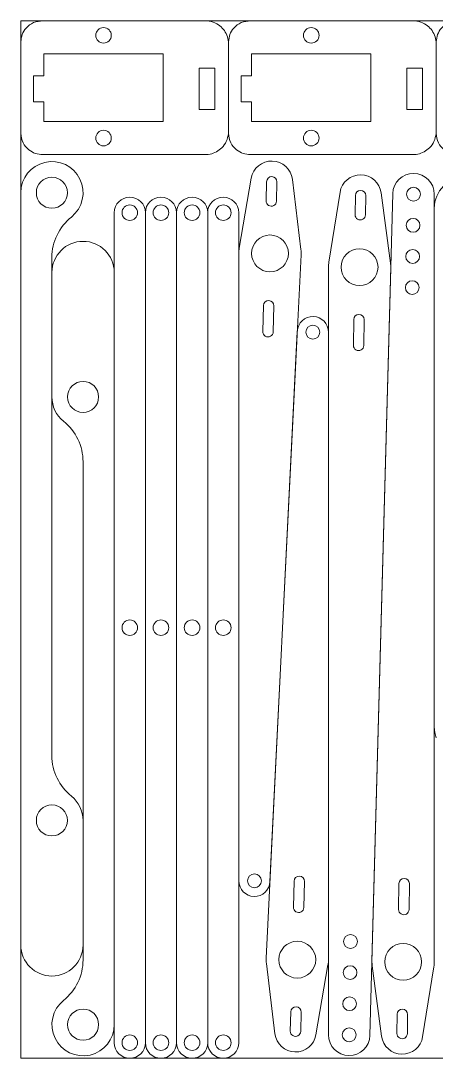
# Model space of a CAD drawing. Header units: millimetres. Extents: x 196.2 to 236.2, y 119.2 to 159.2.
# Drawn here: x 196.17 to 212.17, y 119.24 to 159.24 of the extents above; entities that cross this region are included whole.
import ezdxf

# ---------------------------------------------------------------- set-up
doc = ezdxf.new("R2010")
doc.units = ezdxf.units.MM

msp = doc.modelspace()

# ---------------------------------------------------------------- linework, layer by layer
at = {"color": 7, "linetype": 'Continuous', "lineweight": 15}
for p, q in [((197.021, 159.244), (196.171, 159.244)), ((196.171, 159.244), (196.171, 158.431)), ((203.194, 159.244), (197.021, 159.244)), ((205.021, 159.244), (203.194, 159.244)), ((211.194, 159.244), (205.021, 159.244)), ((213.021, 159.244), (211.194, 159.244)), ((196.171, 158.431), (196.171, 154.898)), ((204.171, 154.898), (204.171, 158.431)), ((212.171, 158.431), (212.171, 154.898)), ((197.059, 157.964), (197.059, 157.121)), ((201.659, 157.964), (197.059, 157.964)), ((201.659, 155.364), (201.659, 157.964)), ((205.059, 157.964), (205.059, 157.121)), ((209.659, 157.964), (205.059, 157.964)), ((209.659, 155.364), (209.659, 157.964)), ((203.646, 157.421), (203.046, 157.421)), ((203.046, 157.421), (203.046, 155.821)), ((203.646, 155.821), (203.646, 157.421)), ((211.646, 157.421), (211.046, 157.421)), ((211.046, 157.421), (211.046, 155.821)), ((211.646, 155.821), (211.646, 157.421)), ((196.659, 157.121), (196.659, 156.121)), ((197.059, 157.121), (196.659, 157.121)), ((205.059, 157.121), (204.659, 157.121)), ((204.659, 157.121), (204.659, 156.121)), ((196.659, 156.121), (197.059, 156.121)), ((197.059, 156.121), (197.059, 155.364)), ((204.659, 156.121), (205.059, 156.121)), ((205.059, 156.121), (205.059, 155.364)), ((203.046, 155.821), (203.646, 155.821)), ((211.046, 155.821), (211.646, 155.821)), ((197.059, 155.364), (201.659, 155.364)), ((205.059, 155.364), (209.659, 155.364)), ((196.171, 154.898), (196.171, 152.614)), ((197.021, 154.084), (203.194, 154.084)), ((205.021, 154.084), (211.194, 154.084)), ((205.051, 153.17), (204.589, 150.478)), ((205.64, 153.039), (205.622, 152.299)), ((206.021, 152.289), (206.04, 153.029)), ((206.963, 150.419), (206.634, 153.13)), ((196.171, 152.614), (196.171, 123.614)), ((208.47, 152.631), (208.038, 149.935)), ((209.06, 152.507), (209.05, 151.767)), ((209.45, 151.762), (209.46, 152.502)), ((210.5, 152.578), (209.7, 122.992)), ((210.412, 149.903), (210.053, 152.61)), ((212.1, 122.959), (212.1, 152.556)), ((212.1, 152.016), (212.1, 132.016)), ((199.771, 151.844), (199.771, 119.844)), ((200.971, 119.844), (200.971, 151.844)), ((202.171, 119.844), (202.171, 151.844)), ((203.371, 119.844), (203.371, 151.844)), ((204.571, 119.844), (204.571, 151.844)), ((197.371, 130.912), (197.371, 150.116)), ((204.571, 150.275), (204.571, 126.082)), ((205.771, 126.053), (206.97, 150.215)), ((208.023, 149.745), (208.023, 120.147)), ((209.623, 120.126), (210.422, 149.712)), ((197.371, 149.539), (197.371, 144.739)), ((199.771, 120.539), (199.771, 149.539)), ((205.521, 148.26), (205.497, 147.261)), ((205.896, 147.251), (205.921, 148.251)), ((208.996, 147.728), (208.982, 146.728)), ((209.382, 146.722), (209.396, 147.722)), ((206.824, 147.267), (205.624, 123.105)), ((208.023, 123.045), (208.023, 147.238)), ((198.571, 142.241), (198.571, 123.037)), ((198.571, 123.614), (198.571, 128.414)), ((206.698, 126.069), (206.673, 125.069)), ((207.073, 125.059), (207.098, 126.059)), ((210.74, 125.982), (210.727, 124.982)), ((211.127, 124.976), (211.14, 125.976)), ((196.171, 123.614), (196.171, 119.244)), ((205.632, 122.901), (205.96, 120.19)), ((207.543, 120.15), (208.005, 122.842)), ((209.71, 122.801), (210.069, 120.094)), ((211.652, 120.073), (212.084, 122.769)), ((206.573, 121.031), (206.554, 120.291)), ((206.954, 120.281), (206.973, 121.021)), ((210.672, 120.942), (210.662, 120.202)), ((211.062, 120.197), (211.072, 120.937)), ((196.171, 119.244), (213.476, 119.244))]:
    msp.add_line(p, q, dxfattribs=at)
for centre, radius in [((199.359, 158.681), 0.3), ((207.359, 158.681), 0.3), ((199.359, 154.721), 0.3), ((207.359, 154.721), 0.3), ((197.371, 152.614), 0.6), ((211.3, 152.556), 0.266), ((200.371, 151.844), 0.3), ((201.571, 151.844), 0.3), ((202.771, 151.844), 0.3), ((203.971, 151.844), 0.3), ((211.283, 151.357), 0.266), ((205.771, 150.275), 0.71), ((209.223, 149.745), 0.71), ((211.267, 150.157), 0.266), ((211.251, 148.957), 0.266), ((207.423, 147.238), 0.267), ((198.571, 144.739), 0.6), ((200.371, 135.844), 0.3), ((201.571, 135.844), 0.3), ((202.771, 135.844), 0.3), ((203.971, 135.844), 0.3), ((197.371, 128.414), 0.6), ((205.171, 126.082), 0.267), ((208.871, 123.747), 0.266), ((206.823, 123.045), 0.71), ((210.9, 122.959), 0.71), ((208.855, 122.547), 0.266), ((208.839, 121.347), 0.266), ((198.571, 120.539), 0.6), ((208.823, 120.147), 0.266), ((200.371, 119.844), 0.3), ((201.571, 119.844), 0.3), ((202.771, 119.844), 0.3), ((203.971, 119.844), 0.3)]:
    msp.add_circle(centre, radius, dxfattribs=at)
for centre, radius, start, end in [((197.371, 152.614), 1.2, 308.6822, 180), ((205.84, 153.034), 0.8, 6.9124, 170.2462), ((205.84, 153.034), 0.2, 358.5793, 178.5793), ((209.26, 152.504), 0.8, 7.5588, 170.8926), ((211.3, 152.556), 0.8, 0, 178.4514), ((213.3, 152.016), 1.2, 0, 180), ((200.371, 151.844), 0.6, 0, 180), ((201.571, 151.844), 0.6, 0, 180), ((202.771, 151.844), 0.6, 0, 180), ((203.971, 151.844), 0.6, 0, 180), ((209.26, 152.504), 0.2, 359.2257, 179.2257), ((205.821, 152.294), 0.2, 178.5793, 358.5793), ((199.371, 150.116), 2, 128.6822, 180), ((209.25, 151.764), 0.2, 179.2257, 359.2257), ((198.571, 149.539), 1.2, 0, 180), ((205.771, 150.275), 1.2, 170.2462, 180), ((205.771, 150.275), 1.2, 357.1586, 6.9124), ((209.223, 149.745), 1.2, 170.8926, 180), ((209.223, 149.745), 1.2, 358.4514, 7.5588), ((205.721, 148.256), 0.2, 358.5793, 178.5793), ((207.423, 147.238), 0.6, 0, 177.1586), ((209.196, 147.725), 0.2, 359.2257, 179.2257), ((205.696, 147.256), 0.2, 178.5793, 358.5793), ((209.182, 146.725), 0.2, 179.2257, 359.2257), ((198.571, 144.739), 1.2, 180, 231.3178), ((196.571, 142.241), 2, 0, 51.3178), ((213.3, 132.016), 1.2, 180, 200.3641), ((199.371, 130.912), 2, 180, 231.3178), ((197.371, 128.414), 1.2, 0, 51.3178), ((205.171, 126.082), 0.6, 180, 357.1586), ((206.898, 126.064), 0.2, 358.5793, 178.5793), ((210.94, 125.979), 0.2, 359.2257, 179.2257), ((206.873, 125.064), 0.2, 178.5793, 358.5793), ((210.927, 124.979), 0.2, 179.2257, 359.2257), ((197.371, 123.614), 1.2, 180, 0), ((196.571, 123.037), 2, 308.6822, 0), ((206.823, 123.045), 1.2, 177.1586, 186.9124), ((206.823, 123.045), 1.2, 350.2462, 0), ((210.9, 122.959), 1.2, 178.4514, 187.5588), ((210.9, 122.959), 1.2, 350.8926, 0), ((198.571, 120.539), 1.2, 128.6822, 0), ((206.773, 121.026), 0.2, 358.5793, 178.5793), ((210.872, 120.939), 0.2, 359.2257, 179.2257), ((206.754, 120.286), 0.8, 186.9124, 350.2462), ((206.754, 120.286), 0.2, 178.5793, 358.5793), ((208.823, 120.147), 0.8, 180, 358.4514), ((210.862, 120.199), 0.8, 187.5588, 350.8926), ((210.862, 120.199), 0.2, 179.2257, 359.2257), ((200.371, 119.844), 0.6, 180, 0), ((201.571, 119.844), 0.6, 180, 0), ((202.771, 119.844), 0.6, 180, 0), ((203.971, 119.844), 0.6, 180, 0)]:
    msp.add_arc(centre, radius, start, end, dxfattribs=at)
for points, knots in [([(197.021, 159.244), (196.897, 159.231), (196.653, 159.204), (196.378, 158.987), (196.207, 158.72), (196.184, 158.528), (196.171, 158.431)], [0, 0, 0, 0, 0.283318, 0.558049, 0.775432, 1, 1, 1, 1]), ([(204.171, 158.431), (204.155, 158.519), (204.124, 158.694), (203.983, 158.922), (203.78, 159.109), (203.509, 159.241), (203.3, 159.243), (203.194, 159.244)], [0, 0, 0, 0, 0.191019, 0.375999, 0.559149, 0.775992, 1, 1, 1, 1]), ([(205.021, 159.244), (204.897, 159.231), (204.653, 159.204), (204.378, 158.987), (204.207, 158.72), (204.184, 158.528), (204.171, 158.431)], [0, 0, 0, 0, 0.283318, 0.558048, 0.775432, 1, 1, 1, 1]), ([(212.171, 158.431), (212.155, 158.519), (212.124, 158.694), (211.983, 158.922), (211.78, 159.109), (211.509, 159.241), (211.3, 159.243), (211.194, 159.244)], [0, 0, 0, 0, 0.191019, 0.375999, 0.559149, 0.775993, 1, 1, 1, 1]), ([(213.021, 159.244), (212.897, 159.231), (212.653, 159.204), (212.378, 158.987), (212.207, 158.72), (212.184, 158.528), (212.171, 158.431)], [0, 0, 0, 0, 0.283317, 0.558048, 0.775432, 1, 1, 1, 1]), ([(196.171, 154.898), (196.19, 154.775), (196.227, 154.532), (196.456, 154.267), (196.73, 154.108), (196.923, 154.092), (197.021, 154.084)], [0, 0, 0, 0, 0.283318, 0.558049, 0.775433, 1, 1, 1, 1]), ([(203.194, 154.084), (203.284, 154.084), (203.462, 154.083), (203.711, 154.181), (203.932, 154.346), (204.111, 154.589), (204.151, 154.794), (204.171, 154.898)], [0, 0, 0, 0, 0.19102, 0.376002, 0.559152, 0.775994, 1, 1, 1, 1]), ([(204.171, 154.898), (204.19, 154.775), (204.227, 154.532), (204.456, 154.267), (204.73, 154.108), (204.923, 154.092), (205.021, 154.084)], [0, 0, 0, 0, 0.283318, 0.558048, 0.775433, 1, 1, 1, 1]), ([(211.194, 154.084), (211.284, 154.084), (211.462, 154.083), (211.711, 154.181), (211.932, 154.346), (212.111, 154.589), (212.151, 154.794), (212.171, 154.898)], [0, 0, 0, 0, 0.191021, 0.376002, 0.559152, 0.775994, 1, 1, 1, 1]), ([(212.171, 154.898), (212.19, 154.775), (212.227, 154.532), (212.456, 154.267), (212.73, 154.108), (212.923, 154.092), (213.021, 154.084)], [0, 0, 0, 0, 0.283318, 0.558048, 0.775433, 1, 1, 1, 1])]:
    msp.add_open_spline(points, degree=3, knots=knots, dxfattribs=at)

doc.saveas('drawing.dxf')
